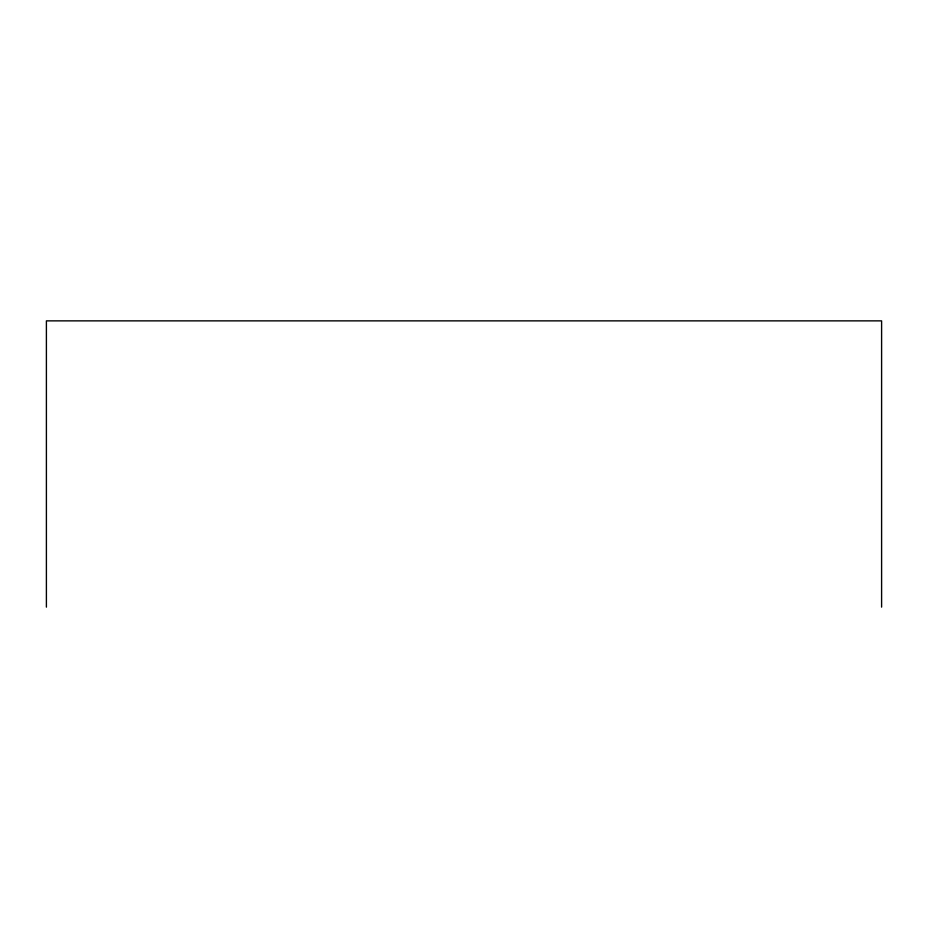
<?xml version="1.0" encoding="UTF-8"?>
<svg xmlns="http://www.w3.org/2000/svg" width="928" height="928" viewBox="0 0 928 928"><rect width="100%" height="100%" fill="white"/><g stroke="black" fill="none" stroke-linecap="round" stroke-linejoin="round"><path stroke-width="1.39" d="M881.6 607.132L881.6 320.868L46.4 320.868L46.4 607.132"/></g></svg>
